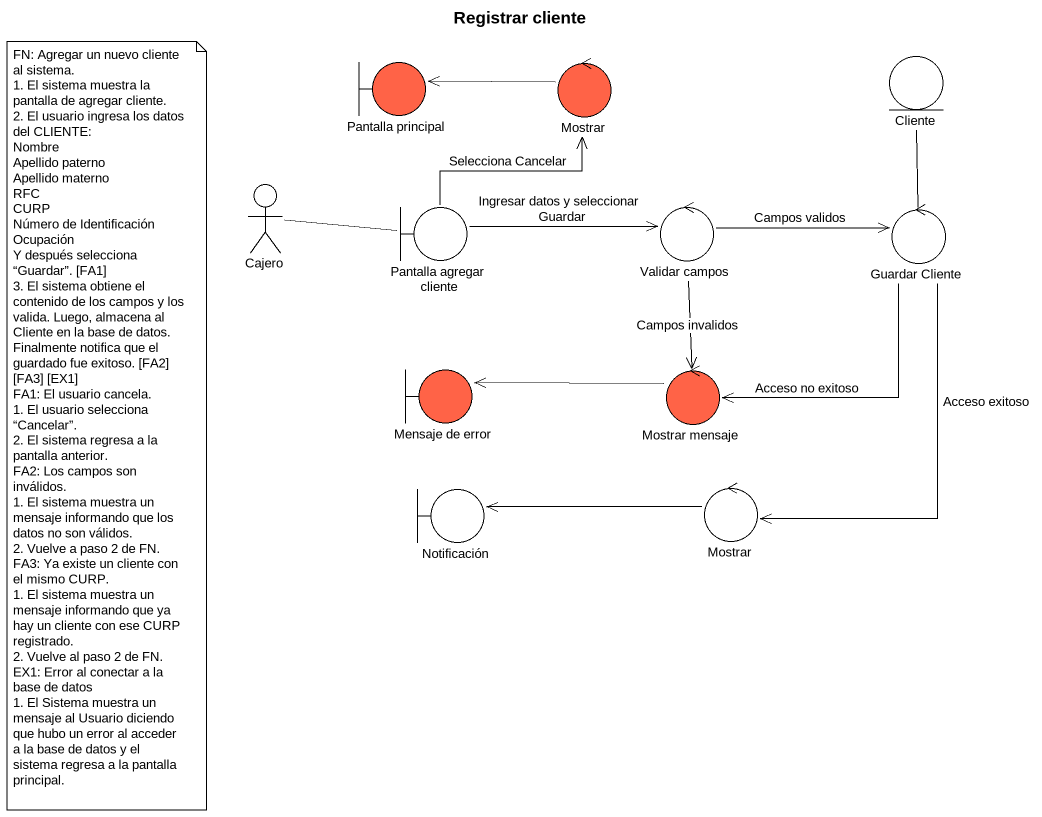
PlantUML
@startuml
title Registrar cliente
entity Cliente
boundary "Pantalla principal" as Pantalla_principal #FF6347
control Mostrar #FF6347
actor Cajero
boundary "Pantalla agregar cliente" as Pantalla_agregar_cliente
control "Validar campos" as Validar_campos
control "Guardar Cliente" as Guardar_Cliente
boundary "Mensaje de error" as Mensaje_de_error #FF6347
control "Mostrar mensaje" as Mostrar_mensaje #FF6347
boundary Notificación
control "Mostrar" as Mostrar_2
Mostrar -left-> Pantalla_principal
Cajero -right- Pantalla_agregar_cliente
Pantalla_agregar_cliente -up-> Mostrar : Selecciona Cancelar
Pantalla_agregar_cliente -right-> Validar_campos : Ingresar datos y seleccionar Guardar
Validar_campos -right-> Guardar_Cliente : Campos validos
Validar_campos --> Mostrar_mensaje : Campos invalidos
Guardar_Cliente -up- Cliente
Guardar_Cliente --> Mostrar_mensaje : Acceso no exitoso
Guardar_Cliente --> Mostrar_2 : Acceso exitoso
Mostrar_mensaje -left-> Mensaje_de_error
Mostrar_2 -left-> Notificación
note as N1
  FN: Agregar un nuevo cliente al sistema.
  1. El sistema muestra la pantalla de agregar cliente.
  2. El usuario ingresa los datos del CLIENTE:
  Nombre
  Apellido paterno
  Apellido materno
  RFC
  CURP
  Número de Identificación
  Ocupación
  Y después selecciona “Guardar”. [FA1]
  3. El sistema obtiene el contenido de los campos y los valida. Luego, almacena al Cliente en la base de datos. Finalmente notifica que el guardado fue exitoso. [FA2] [FA3] [EX1]
  FA1: El usuario cancela.
  1. El usuario selecciona “Cancelar”.
  2. El sistema regresa a la pantalla anterior.
  FA2: Los campos son inválidos.
  1. El sistema muestra un mensaje informando que los datos no son válidos.
  2. Vuelve a paso 2 de FN.
  FA3: Ya existe un cliente con el mismo CURP.
  1. El sistema muestra un mensaje informando que ya hay un cliente con ese CURP registrado.
  2. Vuelve al paso 2 de FN.
  EX1: Error al conectar a la base de datos
  1. El Sistema muestra un mensaje al Usuario diciendo que hubo un error al acceder a la base de datos y el sistema regresa a la pantalla principal.
end note
@enduml
